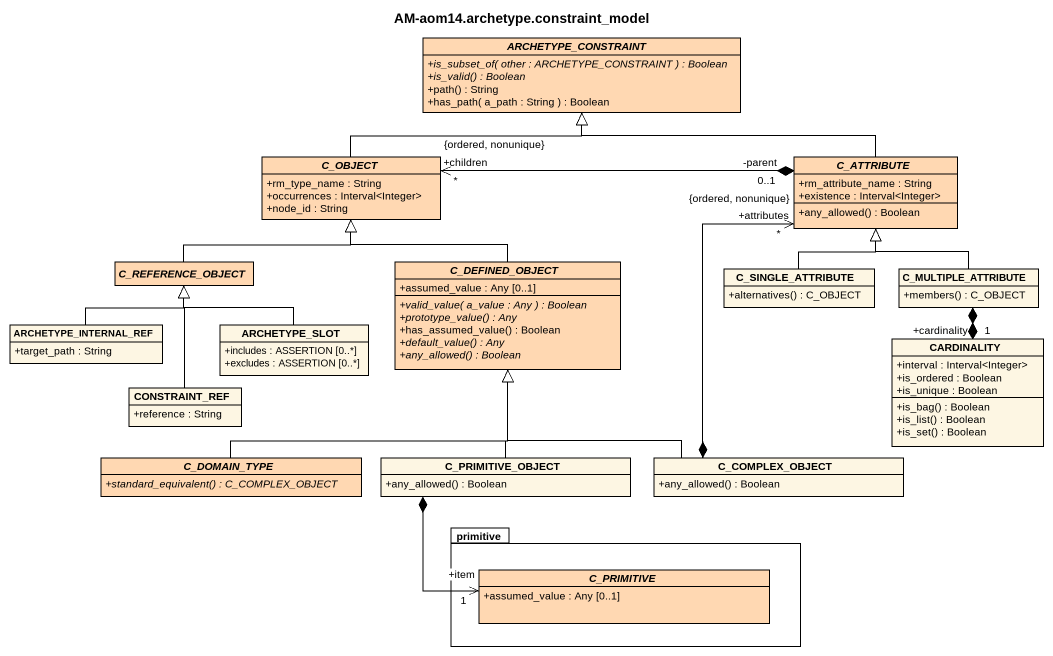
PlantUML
@startuml
title AM-aom14.archetype.constraint_model
hide circle
hide empty members
skinparam classAttributeIconSize 0
abstract class ARCHETYPE_CONSTRAINT #FFD8B2 {
  {abstract} +is_subset_of( other : ARCHETYPE_CONSTRAINT ) : Boolean
  {abstract} +is_valid() : Boolean
  +path() : String
  +has_path( a_path : String ) : Boolean
}
abstract class C_OBJECT #FFD8B2 {
  +rm_type_name : String
  +occurrences : Interval<Integer>
  +node_id : String
}
abstract class C_ATTRIBUTE #FFD8B2 {
  +rm_attribute_name : String
  +existence : Interval<Integer>
  +any_allowed() : Boolean
}
abstract class C_REFERENCE_OBJECT #FFD8B2
abstract class C_DEFINED_OBJECT #FFD8B2 {
  +assumed_value : Any [0..1]
  {abstract} +valid_value( a_value : Any ) : Boolean
  {abstract} +prototype_value() : Any
  +has_assumed_value() : Boolean
  {abstract} +default_value() : Any
  {abstract} +any_allowed() : Boolean
}
class C_SINGLE_ATTRIBUTE {
  +alternatives() : C_OBJECT
}
class C_MULTIPLE_ATTRIBUTE {
  +members() : C_OBJECT
}
class ARCHETYPE_INTERNAL_REF {
  +target_path : String
}
class ARCHETYPE_SLOT {
  +includes : ASSERTION [0..*]
  +excludes : ASSERTION [0..*]
}
class CARDINALITY {
  +interval : Interval<Integer>
  +is_ordered : Boolean
  +is_unique : Boolean
  +is_bag() : Boolean
  +is_list() : Boolean
  +is_set() : Boolean
}
class CONSTRAINT_REF {
  +reference : String
}
abstract class C_DOMAIN_TYPE #FFD8B2 {
  {abstract} +standard_equivalent() : C_COMPLEX_OBJECT
}
class C_PRIMITIVE_OBJECT {
  +any_allowed() : Boolean
}
class C_COMPLEX_OBJECT {
  +any_allowed() : Boolean
}
package primitive {
  abstract class C_PRIMITIVE #FFD8B2 {
    +assumed_value : Any [0..1]
  }
}
C_OBJECT -right-|> ARCHETYPE_CONSTRAINT
C_ATTRIBUTE -left-|> ARCHETYPE_CONSTRAINT
C_ATTRIBUTE "-parent\n0..1" *-left-> "+children\n*\n{ordered, nonunique}" C_OBJECT
C_REFERENCE_OBJECT -right-|> C_OBJECT
C_DEFINED_OBJECT -up-|> C_OBJECT
C_SINGLE_ATTRIBUTE -up-|> C_ATTRIBUTE
C_MULTIPLE_ATTRIBUTE -up-|> C_ATTRIBUTE
C_MULTIPLE_ATTRIBUTE *--* "+cardinality\n1" CARDINALITY
ARCHETYPE_INTERNAL_REF -up-|> C_REFERENCE_OBJECT
ARCHETYPE_SLOT -up-|> C_REFERENCE_OBJECT
CONSTRAINT_REF -up-|> C_REFERENCE_OBJECT
C_DOMAIN_TYPE -right-|> C_DEFINED_OBJECT
C_PRIMITIVE_OBJECT -up-|> C_DEFINED_OBJECT
C_PRIMITIVE_OBJECT *--> "+item\n1" C_PRIMITIVE
C_COMPLEX_OBJECT *-up-> "+attributes\n*\n{ordered, nonunique}" C_ATTRIBUTE
C_COMPLEX_OBJECT -left-|> C_DEFINED_OBJECT
@enduml
